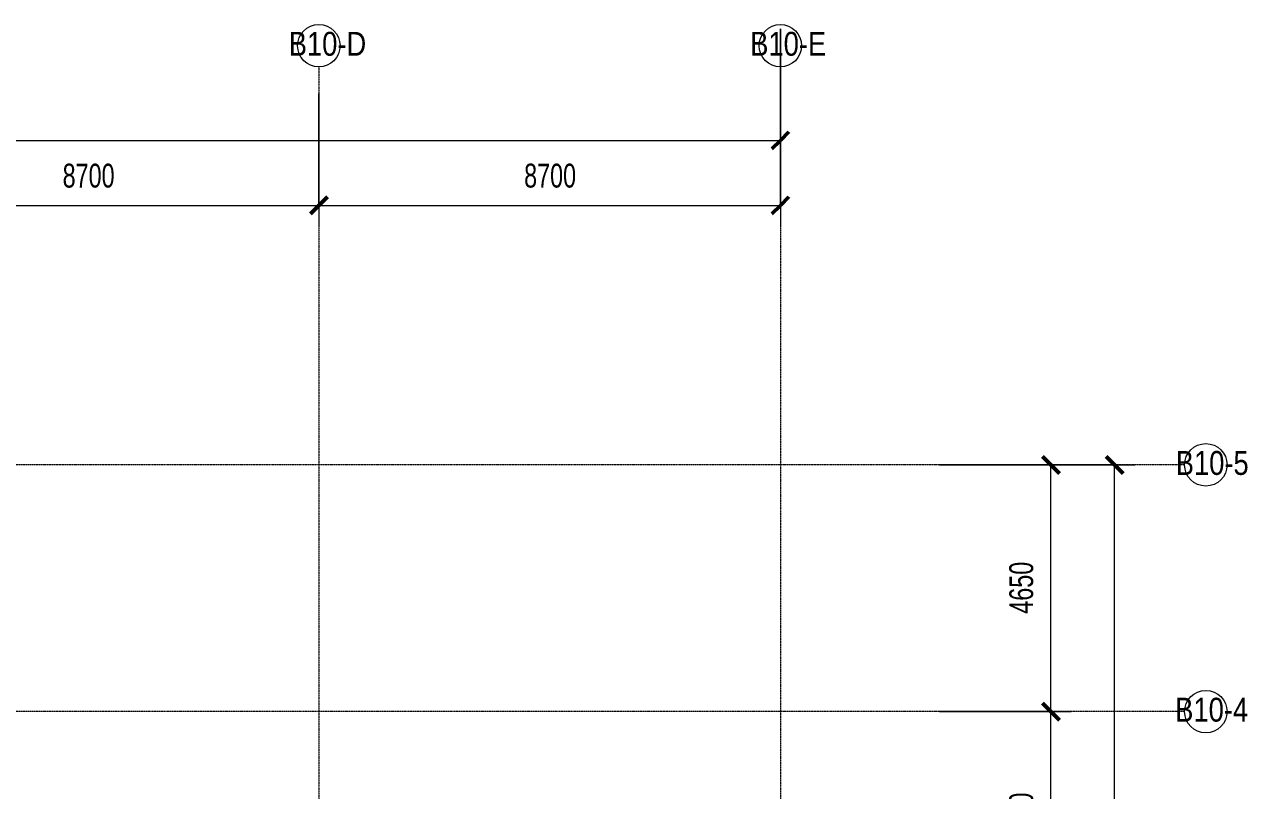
# Model space of a CAD drawing. Header units: millimetres. Extents: x 147592 to 200208, y -27981 to 8299.
# Drawn here: x 177150 to 200208, y -6137 to 8299 of the extents above; entities that cross this region are included whole.
import ezdxf

# ---------------------------------------------------------------- set-up
doc = ezdxf.new("R2010")
doc.units = ezdxf.units.MM
doc.linetypes.add('轴网线', pattern=[22.24, 12.7, -3.18, 3.18, -3.18])
for name, color, linetype, lineweight in [('A-____-____-DIMS', 7, 'Continuous', 5), ('A-____-____-DIMS-100', 7, 'Continuous', 5), ('S-GRID-____-IDEN', 7, 'Continuous', 5), ('S-GRID-____-OTLN', 7, 'Continuous', 5)]:
    doc.layers.add(name, color=color, linetype=linetype, lineweight=lineweight)
doc.styles.add('Arial', font='arial.ttf', dxfattribs={"width": 0.7, "height": 450})
doc.styles.add('TJ_FangSong_Narrow', font='', dxfattribs={"height": 450})
doc.styles.get('TJ_FangSong_Narrow').set_extended_font_data('TJ_FangSong_Narrow')
doc.dimstyles.new('对角线-3_2_450_固定', dxfattribs={"dimscale": 304.8, "dimtxt": 459.11673, "dimasz": 1.049869, "dimexe": 1.246719, "dimexo": 0.0625, "dimgap": 0.656168, "dimtad": 1, "dimdec": 0, "dimzin": 0, "dimdsep": 46, "dimtxsty": 'Arial', "dimblk1": 'OBLIQUE', "dimblk2": 'OBLIQUE', "dimsah": 1, "dimcen": 0.09, "dimazin": 0, "dimtfac": 1, "dimtdec": 4, "dimtix": 1, "dimtmove": 0, "dimatfit": 3, "dimfxl": 6.889764, "dimfxlon": 1, "dimtvp": 1, "dimtolj": 1, "dimtzin": 0, "dimarcsym": 2})

# ---------------------------------------------------------------- blocks, each defined once
blk = doc.blocks.new('轴网 - R4_0-512320-三层给排水_消防平面图')
at = {"layer": 'S-GRID-____-IDEN', "color": 251, "true_color": 0x515151}
blk.add_circle((0, 0), 4, dxfattribs=at)
blk = doc.blocks.new('YXQH_AR_B9-20_rvt-1-三层给排水_消防平面图')
at = {"layer": 'S-GRID-____-OTLN', "color": 173, "linetype": '轴网线', "true_color": 0x5151ff}
for p, q in [((182700, 7499), (182700, -27181)), ((191400, 7499), (191400, -27181)), ((199021, 0), (148526, 0)), ((199021, -4650), (148526, -4650))]:
    blk.add_line(p, q, dxfattribs=at)
at = {"color": 173, "lineweight": 5, "true_color": 0x5151ff, "xscale": 99.99999999999993, "yscale": 99.99999999999993, "zscale": 99.99999999999993}
for p, rotation in [((182700, 7899), 180), ((191400, 7899), 180), ((199421, 0), 89.99999999999984), ((199421, -4650), 89.99999999999984)]:
    blk.add_blockref('轴网 - R4_0-512320-三层给排水_消防平面图', p, dxfattribs=dict(at, rotation=rotation))
at = {"layer": 'S-GRID-____-IDEN', "color": 251, "true_color": 0x515151, "char_height": 450, "attachment_point": 1, "style": 'TJ_FangSong_Narrow'}
for s, insert, width in [('B10-D', (182132, 8160), 1370.89), ('B10-E', (190832, 8160), 1370.89), ('B10-5', (198854, 261), 1362.87), ('B10-4', (198844, -4389), 1386.92)]:
    blk.add_mtext(s, dxfattribs=dict(at, insert=insert, width=width))
blk = doc.blocks.new('DIMBLOCK13-三层给排水_消防平面图')
at = {"layer": 'A-____-____-DIMS-100', "color": 250, "lineweight": 50, "true_color": 0x444444}
for p, q in [((196501, -4650), (196341, -4490)), ((196501, -4650), (196661, -4810)), ((196501, -8700), (196341, -8540)), ((196501, -8700), (196661, -8860))]:
    blk.add_line(p, q, dxfattribs=at)
at = {"layer": 'A-____-____-DIMS-100', "color": 250, "true_color": 0x444444}
for p, q in [((194401, -4650), (196881, -4650)), ((196501, -4650), (194401, -4650)), ((196501, -8700), (196501, -4650)), ((194401, -8700), (196881, -8700)), ((196501, -8700), (194401, -8700))]:
    blk.add_line(p, q, dxfattribs=at)
at = {"layer": 'A-____-____-DIMS-100', "color": 0, "insert": (195716, -7155), "char_height": 450, "width": 1152.74, "attachment_point": 1, "rotation": 90, "line_spacing_factor": 0.941778, "style": 'Arial'}
blk.add_mtext('4050', dxfattribs=at)
blk = doc.blocks.new('_Oblique')
at = {"color": 0, "linetype": 'ByBlock', "lineweight": -2}
blk.add_line((-0.5, -0.5), (0.5, 0.5), dxfattribs=at)
blk = doc.blocks.new('DIMBLOCK14-三层给排水_消防平面图')
at = {"layer": 'A-____-____-DIMS-100', "color": 250, "lineweight": 50, "true_color": 0x444444}
for p, q in [((196501, 0), (196341, 160)), ((196501, 0), (196661, -160)), ((196501, -4650), (196341, -4490)), ((196501, -4650), (196661, -4810))]:
    blk.add_line(p, q, dxfattribs=at)
at = {"layer": 'A-____-____-DIMS-100', "color": 250, "true_color": 0x444444}
for p, q in [((194401, 0), (196881, 0)), ((196501, 0), (194401, 0)), ((196501, -4650), (196501, 0)), ((194401, -4650), (196881, -4650)), ((196501, -4650), (194401, -4650))]:
    blk.add_line(p, q, dxfattribs=at)
at = {"layer": 'A-____-____-DIMS-100', "color": 0, "insert": (195716, -2805), "char_height": 450, "width": 1152.74, "attachment_point": 1, "rotation": 90, "line_spacing_factor": 0.941778, "style": 'Arial'}
blk.add_mtext('4650', dxfattribs=at)
blk = doc.blocks.new('DIMBLOCK15-三层给排水_消防平面图')
at = {"layer": 'A-____-____-DIMS-100', "color": 250, "lineweight": 50, "true_color": 0x444444}
for p, q in [((197700, 0), (197540, 160)), ((197700, 0), (197860, -160)), ((197700, -19900), (197540, -19740)), ((197700, -19900), (197860, -20060))]:
    blk.add_line(p, q, dxfattribs=at)
at = {"layer": 'A-____-____-DIMS-100', "color": 250, "true_color": 0x444444}
for p, q in [((195600, 0), (198080, 0)), ((197700, 0), (195600, 0)), ((197700, -19900), (197700, 0)), ((195600, -19900), (198080, -19900)), ((197700, -19900), (195600, -19900))]:
    blk.add_line(p, q, dxfattribs=at)
at = {"layer": 'A-____-____-DIMS-100', "color": 0, "insert": (196916, -10550), "char_height": 450, "width": 1440.92, "attachment_point": 1, "rotation": 90, "line_spacing_factor": 0.941778, "style": 'Arial'}
blk.add_mtext('19900', dxfattribs=at)
blk = doc.blocks.new('DIMBLOCK18-三层给排水_消防平面图')
at = {"layer": 'A-____-____-DIMS-100', "color": 250, "true_color": 0x444444}
for p, q in [((174000, 6991), (174000, 4511)), ((174000, 4891), (174000, 6991)), ((182700, 6991), (182700, 4511)), ((182700, 4891), (182700, 6991)), ((174000, 4891), (182700, 4891))]:
    blk.add_line(p, q, dxfattribs=at)
at = {"layer": 'A-____-____-DIMS-100', "color": 250, "lineweight": 50, "true_color": 0x444444}
for p, q in [((174000, 4891), (173840, 4731)), ((174000, 4891), (174160, 5051)), ((182700, 4891), (182540, 4731)), ((182700, 4891), (182860, 5051))]:
    blk.add_line(p, q, dxfattribs=at)
at = {"layer": 'A-____-____-DIMS-100', "color": 0, "insert": (177870, 5676), "char_height": 450, "width": 1152.74, "attachment_point": 1, "line_spacing_factor": 0.941778, "style": 'Arial'}
blk.add_mtext('8700', dxfattribs=at)
blk = doc.blocks.new('DIMBLOCK19-三层给排水_消防平面图')
at = {"layer": 'A-____-____-DIMS-100', "color": 250, "true_color": 0x444444}
for p, q in [((182700, 6991), (182700, 4511)), ((182700, 4891), (182700, 6991)), ((191400, 6991), (191400, 4511)), ((191400, 4891), (191400, 6991)), ((182700, 4891), (191400, 4891))]:
    blk.add_line(p, q, dxfattribs=at)
at = {"layer": 'A-____-____-DIMS-100', "color": 250, "lineweight": 50, "true_color": 0x444444}
for p, q in [((182700, 4891), (182540, 4731)), ((182700, 4891), (182860, 5051)), ((191400, 4891), (191240, 4731)), ((191400, 4891), (191560, 5051))]:
    blk.add_line(p, q, dxfattribs=at)
at = {"layer": 'A-____-____-DIMS-100', "color": 0, "insert": (186570, 5676), "char_height": 450, "width": 1152.74, "attachment_point": 1, "line_spacing_factor": 0.941778, "style": 'Arial'}
blk.add_mtext('8700', dxfattribs=at)
blk = doc.blocks.new('DIMBLOCK20-三层给排水_消防平面图')
at = {"layer": 'A-____-____-DIMS-100', "color": 250, "true_color": 0x444444}
for p, q in [((156600, 8216), (156600, 5736)), ((156600, 6116), (156600, 8216)), ((191400, 8216), (191400, 5736)), ((191400, 6116), (191400, 8216)), ((156600, 6116), (191400, 6116))]:
    blk.add_line(p, q, dxfattribs=at)
at = {"layer": 'A-____-____-DIMS-100', "color": 250, "lineweight": 50, "true_color": 0x444444}
for p, q in [((156600, 6116), (156760, 6276)), ((191400, 6116), (191560, 6276)), ((156600, 6116), (156440, 5956)), ((191400, 6116), (191240, 5956))]:
    blk.add_line(p, q, dxfattribs=at)
at = {"layer": 'A-____-____-DIMS-100', "color": 0, "insert": (173400, 6900), "char_height": 450, "width": 1440.92, "attachment_point": 1, "line_spacing_factor": 0.941778, "style": 'Arial'}
blk.add_mtext('34800', dxfattribs=at)

msp = doc.modelspace()

# ---------------------------------------------------------------- block references
at = {"lineweight": 5}
msp.add_blockref('YXQH_AR_B9-20_rvt-1-三层给排水_消防平面图', (0, 0), dxfattribs=at)

# ---------------------------------------------------------------- dimensions: what is measured, and where the dimension line sits
at = {"layer": 'A-____-____-DIMS', "color": 250, "true_color": 0x444444}
for base, p1, p2, override, picture, middle in [((191400, 6115.9), (156600, 8215.9), (191400, 8215.9), {"dimpost": '<>', "dimfxl": 34800}, 'DIMBLOCK20-三层给排水_消防平面图', (174000, 6545.8)), ((182700, 4891.3), (174000, 6991.3), (182700, 6991.3), {"dimpost": '<>', "dimfxl": 8700}, 'DIMBLOCK18-三层给排水_消防平面图', (178350, 5321.1)), ((191400, 4891.3), (182700, 6991.3), (191400, 6991.3), {"dimpost": '<>', "dimfxl": 8700}, 'DIMBLOCK19-三层给排水_消防平面图', (187050, 5321.1))]:
    dim = msp.add_linear_dim(base=base, p1=p1, p2=p2, dimstyle='对角线-3_2_450_固定', override=override, dxfattribs=at)
    dim.commit()
    dim.dimension.update_dxf_attribs({"geometry": picture, "text_midpoint": middle})
for base, p1, p2, override, picture, middle in [((196500.6, 0), (194400.6, -4650), (194400.6, 0), {"dimpost": '<>', "dimfxl": 4650}, 'DIMBLOCK14-三层给排水_消防平面图', (196070.8, -2325)), ((197699.7, 0), (195599.7, -19900), (195599.7, 0), {"dimpost": '<>', "dimfxl": 19900}, 'DIMBLOCK15-三层给排水_消防平面图', (197270, -9950)), ((196500.6, -4650), (194400.6, -8700), (194400.6, -4650), {"dimpost": '<>', "dimfxl": 4050}, 'DIMBLOCK13-三层给排水_消防平面图', (196070.8, -6675))]:
    dim = msp.add_linear_dim(base=base, p1=p1, p2=p2, angle=90, dimstyle='对角线-3_2_450_固定', override=override, dxfattribs=at)
    dim.commit()
    dim.dimension.update_dxf_attribs({"geometry": picture, "text_midpoint": middle})

doc.saveas('drawing.dxf')
